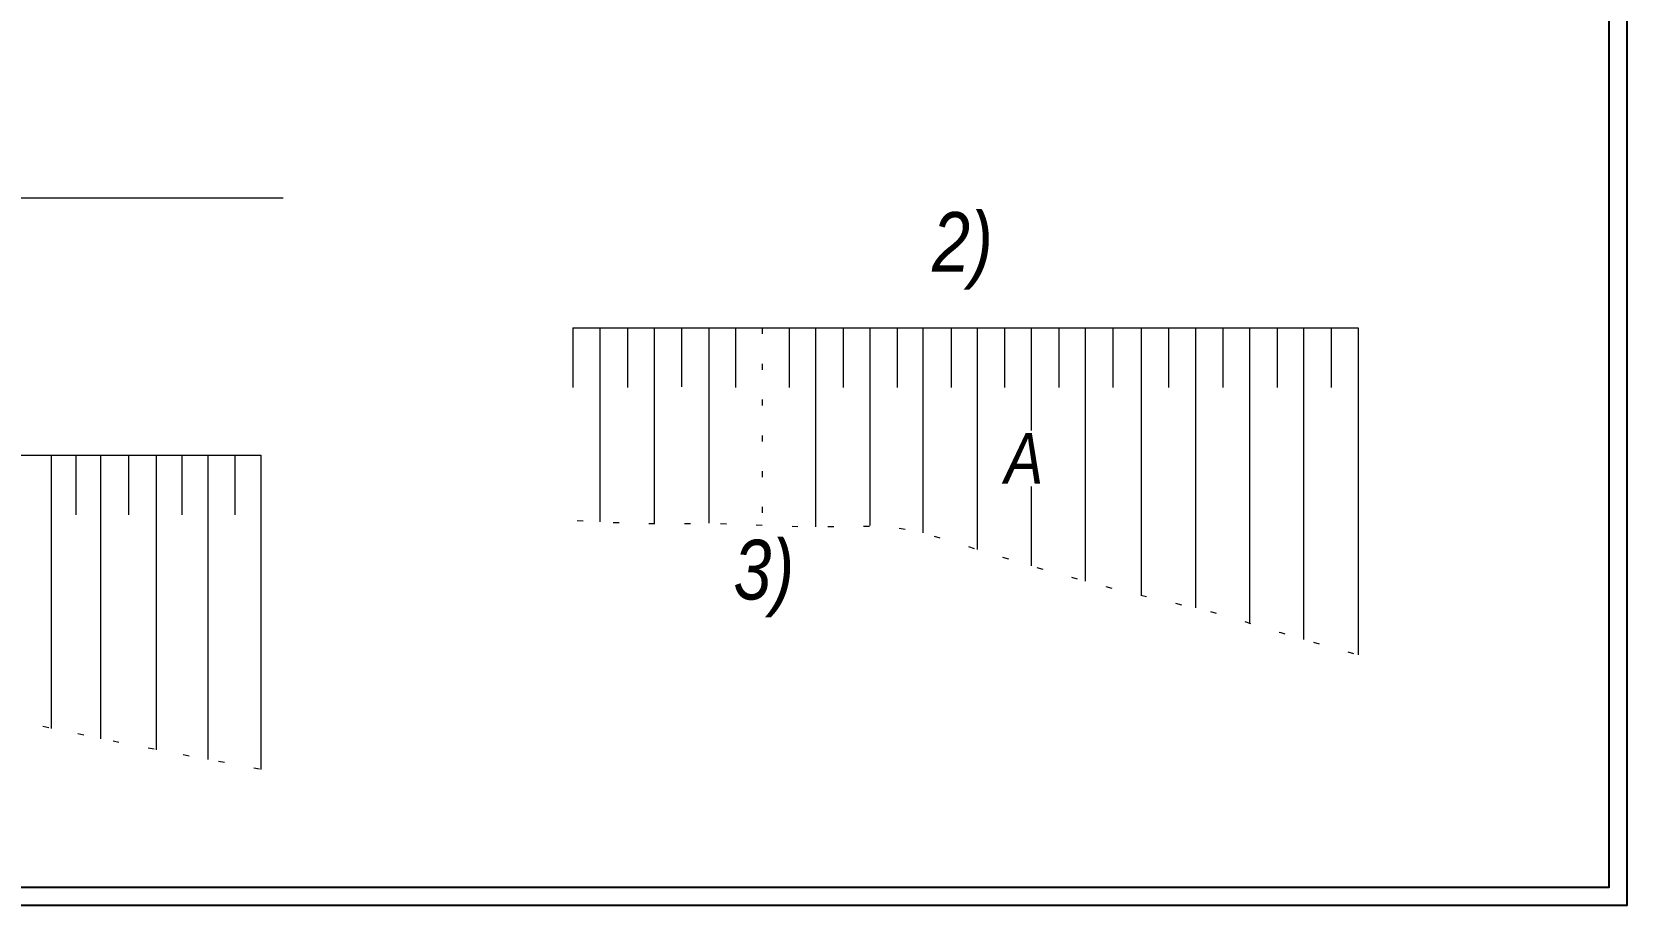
# Model space of a CAD drawing. Header units: metres. Extents: x -393 to 694, y -10 to 691.
# Drawn here: x 230.77 to 257.5, y 406.07 to 420.71 of the extents above; entities that cross this region are included whole.
import ezdxf

# ---------------------------------------------------------------- set-up
doc = ezdxf.new("R2010")
doc.units = ezdxf.units.M
doc.linetypes.add('СП-0.2х1.0', pattern=[1.2, 0.2, -1])
doc.layers.add('17 Рельеф', color=7, linetype='Continuous', lineweight=15, true_color=0xa55200)
doc.styles.add('СП_Д', font='ARIALNI.TTF')
doc.linetypes.add('СП_7.8.2', pattern='A,1,[130,ltypeshp.shx,S=0.25,R=0,X=0,Y=0.25],0,1,[130,ltypeshp.shx,S=0.6,R=0,X=0,Y=0.6],0', length=2)

# ---------------------------------------------------------------- blocks, each defined once
blk = doc.blocks.new('СП_6.3.2')
at = {"color": 0, "linetype": 'Continuous', "lineweight": 15, "insert": (0, 0.85), "char_height": 1.7, "attachment_point": 5, "line_spacing_factor": 0.7, "style": 'СП_Д', "bg_fill": 3, "box_fill_scale": 1.05, "bg_fill_color": 256, "bg_fill_transparency": 0}
blk.add_mtext('А', dxfattribs=at)

msp = doc.modelspace()

# ---------------------------------------------------------------- linework, layer by layer
at = {"color": 7, "ltscale": 0.5}
msp.add_lwpolyline([(196.6000000000004, 406.0727287954369), (257.5, 406.0727287954369), (257.5, 506.492047277583), (196.6000000000004, 506.492047277583)], close=True, dxfattribs=at)
at = {"ltscale": 0.5}
msp.add_lwpolyline([(217.2000000000007, 406.3727287954371), (257.2000000000007, 406.3727287954371), (257.2000000000007, 494.5405109268922), (217.2000000000007, 494.5405109268922)], close=True, dxfattribs=at)
at = {"layer": '17 Рельеф', "color": 0, "linetype": 'СП_7.8.2', "ltscale": 0.5}
msp.add_lwpolyline([(234.9810234035772, 417.922455667145), (221.2638636465626, 417.922455667145)], dxfattribs=at)
at = {"layer": '17 Рельеф', "color": 0, "linetype": 'Continuous', "lineweight": 15, "ltscale": 0.5}
for points in [[(239.834708578534, 415.7445966089563), (252.9927503784297, 415.7445966089563)], [(239.834708578534, 415.7445966089563), (239.834708578534, 414.7445966089563)], [(240.286698268043, 415.7445966089563), (240.286698268043, 412.4977270166873)], [(240.7516461557557, 415.7445966089563), (240.7516461557557, 414.7465334991848)], [(241.1987067566538, 415.7445966089563), (241.1987067566538, 412.4683242641167)], [(241.6547137638995, 415.7445966089563), (241.6547137638995, 414.7554717680523)], [(242.1118093703139, 415.7445966089563), (242.1118093703139, 412.4710197983968)], [(242.5587152464582, 415.7445966089563), (242.5587152464582, 414.7445966089563)], [(243.4620259935023, 415.7445966089563), (243.4620259935023, 414.7445966089563)], [(243.9012122095651, 415.7445966089563), (243.9012122095651, 412.4130920687803)], [(244.3650936016461, 415.7445966089563), (244.3650936016461, 414.7445966089563)], [(244.8132206981759, 415.7445966089563), (244.8132206981759, 412.4316406016933)], [(245.2681612097917, 415.7445966089563), (245.2681612097917, 414.7445966089563)], [(245.7009484520736, 415.7445966089563), (245.7009484520736, 412.3122469661375)], [(246.1720355970142, 415.7445966089563), (246.1720355970142, 414.7445966089563)], [(246.6129569406826, 415.7445966089563), (246.6129569406826, 412.0324549533816)], [(247.0671846132504, 415.7445966089563), (247.0671846132504, 414.7445966089563)], [(247.5160300747125, 415.7445966089563), (247.5160300747125, 411.7595164803079)], [(247.9799501479815, 415.7445966089563), (247.9799501479815, 414.7445966089563)], [(248.4192082005379, 415.7445966089563), (248.4192082005379, 411.5012909190064)], [(248.8830232820114, 415.7445966089563), (248.8830232820114, 414.7445966089563)], [(249.3587797990117, 415.7445966089563), (249.3587797990117, 411.2630523771604)], [(249.813648474134, 415.7445966089563), (249.813648474134, 414.7445966089563)], [(250.2713740313343, 415.7445966089563), (250.2713740313343, 411.0547621510177)], [(250.725662488629, 415.7445966089563), (250.725662488629, 414.7445966089563)], [(251.1753589362384, 415.7445966089563), (251.1753589362384, 410.8000435307458)], [(251.637670977238, 415.7445966089563), (251.637670977238, 414.7445966089563)], [(252.0789736069096, 415.7445966089563), (252.0789736069096, 410.5252256151925)], [(252.5407441112661, 415.7445966089563), (252.5407441112661, 414.7445966089563)], [(252.9927503784297, 415.7445966089563), (252.9927503784297, 410.2691337364977)], [(221.6570776420976, 413.6119153723453), (234.6107114634542, 413.6119153723453)], [(231.0959231521865, 413.6119153723453), (231.0959231521865, 409.0348861639945)], [(231.5066842204669, 413.6119153723453), (231.5066842204669, 412.6119153723453)], [(231.9235016577168, 413.6119153723453), (231.9235016577168, 408.8611021643487)], [(232.3888750385031, 413.6119153723453), (232.3888750385031, 412.6119153723453)], [(232.8546352311769, 413.6119153723453), (232.8546352311769, 408.6767332619024)], [(233.2868201520923, 413.6119153723453), (233.2868201520923, 412.6119153723453)], [(233.7223427070003, 413.6119153723453), (233.7223427070003, 408.5113907596938)], [(234.1730448655162, 413.6119153723453), (234.1730448655162, 412.6119153723453)], [(234.6107114634542, 413.6119153723453), (234.6107114634542, 408.3452459287805)]]:
    msp.add_lwpolyline(points, dxfattribs=at)
at = {"layer": '17 Рельеф', "color": 0, "linetype": 'СП-0.2х1.0', "ltscale": 0.5, "flags": 128}
msp.add_lwpolyline([(243.0059416238769, 415.7445966089563), (243.0059416238769, 412.4395538249028)], dxfattribs=at)
at = {"layer": '17 Рельеф', "color": 0, "linetype": 'СП-0.2х1.0', "lineweight": 15, "ltscale": 0.5, "flags": 128}
for points in [[(239.9104795012395, 412.5188525005378), (240.4949049611655, 412.4873470568391), (241.0552161243727, 412.4695692521036), (241.6650317291553, 412.4703022175449), (242.2229791065279, 412.4695692521036), (242.834025372804, 412.4477306947085), (243.4183682643431, 412.4218007374484), (243.9982854154555, 412.413956191429), (244.5927017786462, 412.4304646656092), (245.2478093786726, 412.4035765748868), (245.7473710647332, 412.2998907248461), (246.3721444377302, 412.107979126582), (246.9220085863203, 411.9378873458281), (247.4288631034365, 411.7853822768816), (248.0326726081298, 411.609282398038), (248.5546789473844, 411.464599524204), (249.2896951960633, 411.2791181161501), (249.6918215323681, 411.187868797072), (250.5073790151296, 410.99489519694), (250.8270310294947, 410.9053825384822), (251.3867341105972, 410.7343512288758), (251.6957977520292, 410.638907832179), (252.509257776846, 410.4028858319621), (253.073249122283, 410.2470143597257)], [(234.5869821517426, 408.3496703825663), (233.4123605189334, 408.569948433013), (232.3013807905627, 408.7851644774096), (231.0706648918851, 409.0403869599895), (229.6454485367613, 409.3760421058946), (228.7463251718982, 409.6143231960482), (227.5857793047674, 409.9138109225937), (225.9923644623523, 410.206378213345), (225.2321184012305, 410.2660449901509), (223.4374037181478, 410.291032295449), (222.8386467286834, 410.2968618071332), (221.6446894631918, 410.3192442262339)]]:
    msp.add_lwpolyline(points, dxfattribs=at)

# ---------------------------------------------------------------- texts
at = {"color": 212, "lineweight": 13, "true_color": 0xe000e0, "char_height": 1, "width": 1, "attachment_point": 5, "style": 'СП_Д'}
for s, insert in [('2)', (246.3641016493198, 417.0361248061204)), ('3)', (243.0359585450242, 411.5441269550684))]:
    msp.add_mtext(s, dxfattribs=dict(at, insert=insert))

# ---------------------------------------------------------------- next in the draw order: block references
at = {"layer": '17 Рельеф', "color": 0, "linetype": 'Continuous', "lineweight": 20, "ltscale": 0.5, "xscale": 0.4999999999999999, "yscale": 0.4999999999999999, "zscale": 0.4999999999999999}
msp.add_blockref('СП_6.3.2', (247.3930856172269, 413.1332846259406), dxfattribs=at)

doc.saveas('drawing.dxf')
